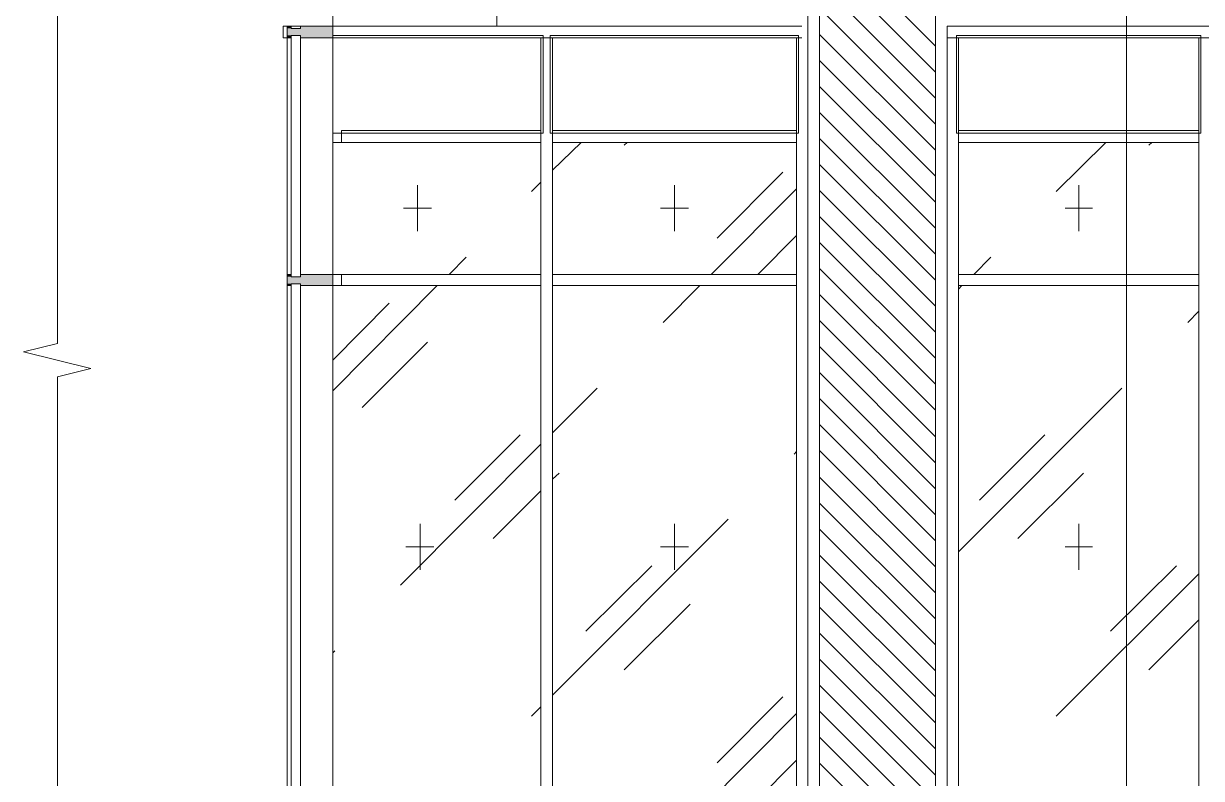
# Model space of a CAD drawing. Header units: millimetres. Extents: x -356862 to 418287, y 0 to 839748.
# Drawn here: x 340075 to 345156, y 797581 to 800837 of the extents above; entities that cross this region are included whole.
import ezdxf

# ---------------------------------------------------------------- set-up
doc = ezdxf.new("R2010")
doc.units = ezdxf.units.MM
doc.layers.add('PDF _Геометрия', color=7, linetype='Continuous', true_color=0xbababa)
doc.layers.add('PDF _Сплошная заливка', color=7, linetype='Continuous', true_color=0xf50000)

msp = doc.modelspace()

# ---------------------------------------------------------------- linework, layer by layer
at = {"layer": 'PDF _Геометрия', "color": 7, "lineweight": 5}
for points in [[(340221.1034, 806023.5707), (340221.1034, 805936.7764), (340221.1034, 799456.8369), (340075.0348, 799420.849), (340365.055, 799348.8732), (340221.1034, 799312.8853), (340221.1034, 792835.0627), (340221.1034, 792748.2683)], [(341408.7042, 800875.1836), (343508.7042, 800875.1836), (343508.7042, 797405.5264)], [(344008.3009, 797405.5264), (344008.3009, 800875.1836), (351760.5187, 800875.1836)], [(341408.7042, 800365.0022), (342316.8695, 800365.0022), (342316.8695, 800786.2724), (341408.7042, 800786.2724)]]:
    msp.add_lwpolyline(points, dxfattribs=at)
at = {"layer": 'PDF _Геометрия', "color": 161, "lineweight": 9, "true_color": 0x7f9fff}
for points in [[(341520.9018, 801525.0828), (341520.9018, 800875.1836), (343508.7042, 800875.1836), (343508.7042, 797405.5264), (341520.9018, 797405.5264), (341520.9018, 796675.1836), (351991.2647, 796675.1836), (351991.2647, 798004.6191), (352061.1235, 798004.6191), (352061.1235, 800705.8288), (352061.1235, 801525.0828), (352061.1235, 804905.8288), (352061.1235, 805487.9861), (351760.5187, 805487.9861), (351760.5187, 801605.5264), (344008.3009, 801605.5264), (344008.3009, 805487.9861), (343508.7042, 805487.9861), (343508.7042, 801605.5264), (341520.9018, 801605.5264)], [(344008.3009, 800875.1836), (351760.5187, 800875.1836), (351760.5187, 797405.5264), (344008.3009, 797405.5264)]]:
    msp.add_lwpolyline(points, close=True, dxfattribs=at)
at = {"layer": 'PDF _Геометрия', "color": 252, "lineweight": 18, "true_color": 0x989898}
msp.add_lwpolyline([(344831.7888, 797111.2724), (344831.7888, 805437.1796)], dxfattribs=at)
at = {"layer": 'PDF _Геометрия', "color": 7, "lineweight": 18}
msp.add_lwpolyline([(342115.7606, 800826.4941), (342115.7606, 801656.3328)], dxfattribs=at)
at = {"layer": 'PDF _Геометрия', "color": 161, "lineweight": 9, "true_color": 0x7f9fff}
for points in [[(344008.3009, 800403.107), (342805.8816, 801605.5264)], [(344008.3009, 800515.3046), (342918.0792, 801605.5264)], [(344008.3009, 800627.5022), (343030.2768, 801605.5264)], [(344008.3009, 800739.6998), (343142.4743, 801605.5264)], [(344008.3009, 800290.9094), (343508.7042, 800790.5062)], [(344008.3009, 800178.7119), (343508.7042, 800678.3086)], [(344008.3009, 800066.5143), (343508.7042, 800566.1111)], [(344008.3009, 799954.3167), (343508.7042, 800453.9135)], [(344008.3009, 799842.1191), (343508.7042, 800341.7159)], [(344008.3009, 799729.9215), (343508.7042, 800229.5183)], [(344008.3009, 799617.724), (343508.7042, 800117.3207)], [(344008.3009, 799505.5264), (343508.7042, 800005.1232)], [(344008.3009, 799393.3288), (343508.7042, 799892.9256)], [(344008.3009, 799281.1312), (343508.7042, 799780.728)], [(344008.3009, 799168.9336), (343508.7042, 799668.5304)], [(344008.3009, 799054.6191), (343508.7042, 799556.3328)], [(344008.3009, 798942.4215), (343508.7042, 799444.1353)], [(344008.3009, 798830.224), (343508.7042, 799331.9377)], [(344008.3009, 798718.0264), (343508.7042, 799219.7401)], [(344008.3009, 798605.8288), (343508.7042, 799107.5425)], [(344008.3009, 798493.6312), (343508.7042, 798995.3449)], [(344008.3009, 798381.4336), (343508.7042, 798881.0304)], [(344008.3009, 798269.2361), (343508.7042, 798768.8328)], [(344008.3009, 798157.0385), (343508.7042, 798656.6353)], [(344008.3009, 798044.8409), (343508.7042, 798544.4377)], [(344008.3009, 797932.6433), (343508.7042, 798432.2401)], [(344008.3009, 797820.4457), (343508.7042, 798320.0425)], [(344008.3009, 797708.2482), (343508.7042, 798207.8449)], [(344008.3009, 797596.0506), (343508.7042, 798095.6474)], [(344008.3009, 797483.853), (343508.7042, 797983.4498)], [(347384.813, 793995.1433), (344704.7727, 796675.1836), (343508.7042, 797871.2522)], [(347384.813, 793882.9457), (344592.5751, 796675.1836), (343508.7042, 797759.0546)], [(347384.813, 793770.7482), (344480.3776, 796675.1836), (343508.7042, 797646.857)]]:
    msp.add_lwpolyline(points, dxfattribs=at)
at = {"layer": 'PDF _Геометрия', "color": 7, "lineweight": 9}
msp.add_lwpolyline([(341408.7042, 800826.4941), (341408.7042, 800875.1836)], dxfattribs=at)
at = {"layer": 'PDF _Геометрия', "color": 252, "lineweight": 5, "true_color": 0x989898}
for points in [[(343457.8977, 800875.1836), (343457.8977, 800350.1836), (343457.8977, 799729.9215), (343457.8977, 797405.5264), (343409.2082, 797405.5264), (343409.2082, 799729.9215), (343409.2082, 800350.1836), (343409.2082, 800775.6877)], [(341211.8292, 799755.3248), (341211.8292, 800775.6877), (341194.8937, 800775.6877), (341194.8937, 800826.4941), (341211.8292, 800826.4941)], [(341228.7647, 800826.4941), (341268.9864, 800826.4941)], [(341408.7042, 800826.4941), (342331.688, 800826.4941), (343432.4945, 800826.4941)], [(343432.4945, 800775.6877), (342331.688, 800775.6877), (341408.7042, 800775.6877), (341408.7042, 799755.3248), (341446.809, 799755.3248), (342306.2848, 799755.3248), (342306.2848, 799706.6353), (341446.809, 799706.6353), (341446.809, 799755.3248)], [(341446.809, 800324.7804), (341408.7042, 800324.7804)], [(341211.8292, 799706.6353), (341211.8292, 797454.2159)], [(341446.809, 799706.6353), (341408.7042, 799706.6353), (341408.7042, 797454.2159), (341446.809, 797454.2159), (341446.809, 797405.5264), (342306.2848, 797405.5264), (342306.2848, 797454.2159), (341446.809, 797454.2159)]]:
    msp.add_lwpolyline(points, dxfattribs=at)
at = {"layer": 'PDF _Геометрия', "color": 7, "lineweight": 20}
for points in [[(341268.9864, 800815.9094), (341228.7647, 800815.9094), (341228.7647, 800826.4941), (341211.8292, 800826.4941), (341211.8292, 800775.6877), (341228.7647, 800775.6877), (341228.7647, 800786.2724), (341268.9864, 800786.2724), (341268.9864, 800775.6877), (341408.7042, 800775.6877), (341408.7042, 800826.4941), (341268.9864, 800826.4941)], [(341268.9864, 799744.7401), (341228.7647, 799744.7401), (341228.7647, 799755.3248), (341211.8292, 799755.3248), (341211.8292, 799706.6353), (341228.7647, 799706.6353), (341228.7647, 799715.103), (341268.9864, 799715.103), (341268.9864, 799706.6353), (341408.7042, 799706.6353), (341408.7042, 799755.3248), (341268.9864, 799755.3248)]]:
    msp.add_lwpolyline(points, close=True, dxfattribs=at)
at = {"layer": 'PDF _Геометрия', "color": 252, "lineweight": 5, "true_color": 0x989898}
for points in [[(345170.4985, 800826.4941), (346256.4864, 800826.4941), (347342.4743, 800826.4941), (348426.3453, 800826.4941), (349512.3332, 800826.4941), (350598.3211, 800826.4941), (351661.0227, 800826.4941), (351661.0227, 800775.6877), (350598.3211, 800775.6877), (349512.3332, 800775.6877), (348426.3453, 800775.6877), (347342.4743, 800775.6877), (346256.4864, 800775.6877), (345170.4985, 800775.6877), (344059.1074, 800775.6877), (344059.1074, 800826.4941)], [(342357.0913, 800350.1836), (342357.0913, 799729.9215), (342357.0913, 797405.5264), (342306.2848, 797405.5264), (342306.2848, 799729.9215), (342306.2848, 800350.1836), (342306.2848, 800775.6877), (342357.0913, 800775.6877)], [(344107.7969, 800350.1836), (344107.7969, 799729.9215), (344107.7969, 797405.5264), (344059.1074, 797405.5264), (344059.1074, 799729.9215), (344059.1074, 800350.1836), (344059.1074, 800775.6877), (344107.7969, 800775.6877)], [(345193.7848, 800350.1836), (345193.7848, 799729.9215), (345193.7848, 797405.5264), (345145.0953, 797405.5264), (345145.0953, 799729.9215), (345145.0953, 800350.1836), (345145.0953, 800775.6877), (345193.7848, 800775.6877)], [(342306.2848, 800324.7804), (341446.809, 800324.7804), (341446.809, 800375.5869), (342306.2848, 800375.5869)], [(343409.2082, 800375.5869), (343409.2082, 800324.7804), (342357.0913, 800324.7804), (342357.0913, 800375.5869)], [(345145.0953, 800375.5869), (345145.0953, 800324.7804), (344107.7969, 800324.7804), (344107.7969, 800375.5869)], [(343409.2082, 799755.3248), (343409.2082, 799706.6353), (342357.0913, 799706.6353), (342357.0913, 799755.3248)], [(345145.0953, 799755.3248), (345145.0953, 799706.6353), (344107.7969, 799706.6353), (344107.7969, 799755.3248)]]:
    msp.add_lwpolyline(points, close=True, dxfattribs=at)
at = {"layer": 'PDF _Геометрия', "color": 7, "lineweight": 5}
for points in [[(341268.9864, 799744.7401), (341268.9864, 800786.2724), (341228.7647, 800786.2724), (341228.7647, 799744.7401)], [(342346.5066, 800365.0022), (343417.6759, 800365.0022), (343417.6759, 800786.2724), (342346.5066, 800786.2724)], [(344099.3292, 800365.0022), (345153.563, 800365.0022), (345153.563, 800786.2724), (344099.3292, 800786.2724)], [(341268.9864, 797445.7482), (341268.9864, 799715.103), (341228.7647, 799715.103), (341228.7647, 797445.7482)]]:
    msp.add_lwpolyline(points, close=True, dxfattribs=at)
at = {"layer": 'PDF _Геометрия', "color": 254, "lineweight": 5, "true_color": 0xdcdcdc}
for points in [[(342357.0913, 800204.1151), (342479.8735, 800324.7804)], [(342666.1638, 800312.0788), (342678.8655, 800324.7804)], [(344529.0671, 800113.0869), (344742.8776, 800324.7804)], [(344929.1679, 800312.0788), (344941.8695, 800324.7804)], [(342266.063, 800113.0869), (342306.2848, 800153.3086)], [(343066.2647, 799911.978), (343349.934, 800195.6474)], [(341774.934, 800140.607), (341774.934, 799941.6151)], [(342882.0913, 800140.607), (342882.0913, 799941.6151)], [(343040.8614, 799755.3248), (343409.2082, 800123.6715)], [(344626.4461, 800140.607), (344626.4461, 799941.6151)], [(341713.5429, 800041.1111), (341834.2082, 800041.1111)], [(342822.8171, 800041.1111), (342943.4824, 800041.1111)], [(344567.1719, 800041.1111), (344685.7203, 800041.1111)], [(343241.9703, 799755.3248), (343409.2082, 799922.5627)], [(341910.4179, 799755.3248), (341984.5106, 799829.4175)], [(344173.4219, 799755.3248), (344247.5147, 799829.4175)], [(341408.7042, 799253.6111), (341859.6114, 799706.6353)], [(342833.4018, 799547.8651), (342992.1719, 799706.6353)], [(344107.7969, 799691.8167), (344122.6155, 799706.6353)], [(341408.7042, 799384.8611), (341652.1518, 799630.4256)], [(345096.4058, 799547.8651), (345145.0953, 799596.5546)], [(341535.7203, 799181.6353), (341817.2727, 799463.1877)], [(342357.0913, 799071.5546), (342549.7324, 799264.1957)], [(344107.7969, 798559.2562), (344812.7364, 799264.1957)], [(341935.8211, 798781.5344), (342217.3735, 799063.0869)], [(344198.8251, 798781.5344), (344480.3776, 799063.0869)], [(341700.8413, 798415.3046), (342306.2848, 799022.8651)], [(343398.6235, 798980.5264), (343409.2082, 798991.1111)], [(342357.0913, 798872.5627), (342384.6114, 798897.9659)], [(344363.9461, 798616.4135), (344647.6155, 798897.9659)], [(342100.9421, 798616.4135), (342306.2848, 798821.7562)], [(341785.5187, 798679.9215), (341785.5187, 798480.9296)], [(342357.0913, 797941.1111), (343114.9542, 798698.974)], [(342882.0913, 798679.9215), (342882.0913, 798480.9296)], [(344626.4461, 798679.9215), (344626.4461, 798480.9296)], [(341724.1276, 798580.4256), (341844.7929, 798580.4256)], [(342822.8171, 798580.4256), (342943.4824, 798580.4256)], [(344567.1719, 798580.4256), (344685.7203, 798580.4256)], [(342501.0429, 798216.3127), (342784.7122, 798497.8651)], [(344764.0469, 798216.3127), (345047.7163, 798497.8651)], [(344529.0671, 797850.0828), (345145.0953, 798463.9941)], [(342666.1638, 798049.0748), (342949.8332, 798332.7441)], [(344929.1679, 798049.0748), (345145.0953, 798265.0022)], [(341408.7042, 798123.1675), (341417.1719, 798131.6353)], [(343066.2647, 797648.974), (343349.934, 797932.6433)], [(342266.063, 797850.0828), (342306.2848, 797890.3046)], [(343004.8735, 797454.2159), (343409.2082, 797860.6675)], [(343233.5026, 797483.853), (343409.2082, 797659.5586)]]:
    msp.add_lwpolyline(points, dxfattribs=at)
at = {"layer": 'PDF _Сплошная заливка', "color": 252, "true_color": 0x989898, "transparency": 33554559}
for points in [[(341228.7647, 800826.4941), (341211.8292, 800826.4941), (341228.7647, 800815.9094)], [(341211.8292, 800826.4941), (341228.7647, 800815.9094), (341211.8292, 800815.9094)], [(341408.7042, 800815.9094), (341211.8292, 800815.9094), (341408.7042, 800786.2724)], [(341211.8292, 800815.9094), (341408.7042, 800786.2724), (341211.8292, 800786.2724)], [(341408.7042, 800826.4941), (341268.9864, 800826.4941), (341408.7042, 800815.9094)], [(341268.9864, 800826.4941), (341408.7042, 800815.9094), (341268.9864, 800815.9094)], [(341228.7647, 800786.2724), (341211.8292, 800786.2724), (341228.7647, 800775.6877)], [(341211.8292, 800786.2724), (341228.7647, 800775.6877), (341211.8292, 800775.6877)], [(341408.7042, 800786.2724), (341268.9864, 800786.2724), (341408.7042, 800775.6877)], [(341268.9864, 800786.2724), (341408.7042, 800775.6877), (341268.9864, 800775.6877)], [(341228.7647, 799755.3248), (341211.8292, 799755.3248), (341228.7647, 799744.7401)], [(341211.8292, 799755.3248), (341228.7647, 799744.7401), (341211.8292, 799744.7401)], [(341408.7042, 799744.7401), (341211.8292, 799744.7401), (341408.7042, 799715.103)], [(341211.8292, 799744.7401), (341408.7042, 799715.103), (341211.8292, 799715.103)], [(341408.7042, 799755.3248), (341268.9864, 799755.3248), (341408.7042, 799744.7401)], [(341268.9864, 799755.3248), (341408.7042, 799744.7401), (341268.9864, 799744.7401)], [(341228.7647, 799715.103), (341211.8292, 799715.103), (341228.7647, 799706.6353)], [(341211.8292, 799715.103), (341228.7647, 799706.6353), (341211.8292, 799706.6353)], [(341408.7042, 799715.103), (341268.9864, 799715.103), (341408.7042, 799706.6353)], [(341268.9864, 799715.103), (341408.7042, 799706.6353), (341268.9864, 799706.6353)]]:
    msp.add_solid(points, dxfattribs=at)

doc.saveas('drawing.dxf')
